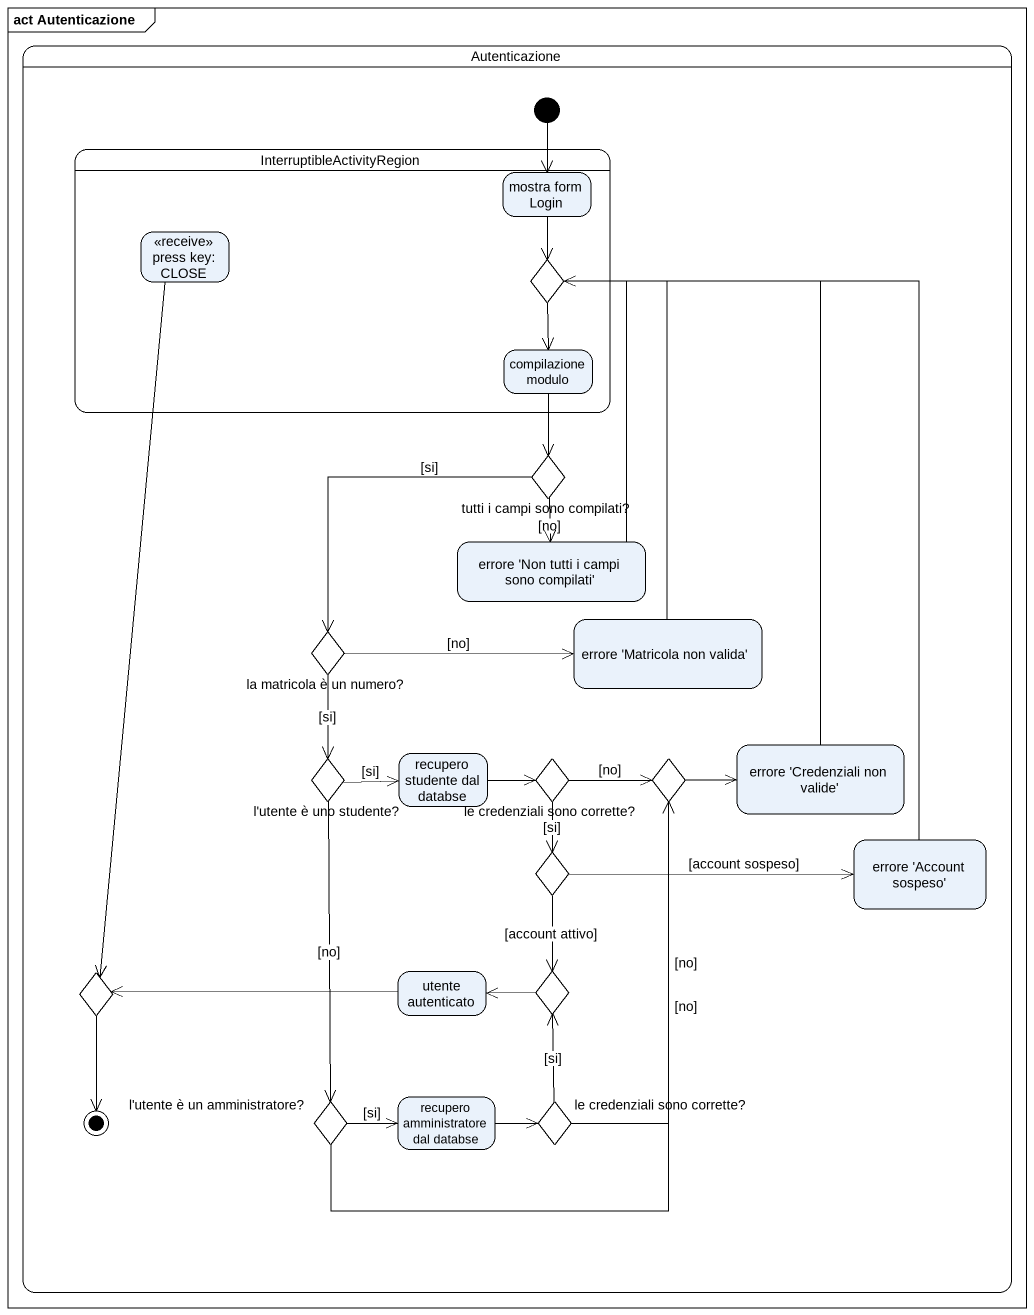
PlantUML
@startuml
mainframe act Autenticazione
hide empty description
state Autenticazione {
  state initial1 <<start>>
  state InterruptibleActivityRegion {
    state "mostra form Login" as mostra_form_Login
    state "press key: CLOSE" as press_key_CLOSE <<receive>>
    state choice1 <<choice>>
    state "compilazione modulo" as compilazione_modulo
  }
  state "tutti i campi sono compilati?" as tutti_i_campi_sono_compilati <<choice>>
  state "errore 'Non tutti i campi sono compilati'" as errore_Non_tutti_i_campi
  state "la matricola è un numero?" as la_matricola_è_un_numero <<choice>>
  state "errore 'Matricola non valida'" as errore_Matricola_non_valida
  state "l'utente è uno studente?" as l_utente_è_uno_studente <<choice>>
  state "recupero studente dal databse" as recupero_studente_dal
  state "le credenziali sono corrette?" as le_credenziali_sono_corrette <<choice>>
  state choice2 <<choice>>
  state "errore 'Credenziali non valide'" as errore_Credenziali_non
  state choice3 <<choice>>
  state "errore 'Account sospeso'" as errore_Account_sospeso
  state choice4 <<choice>>
  state "utente autenticato" as utente_autenticato
  state choice5 <<choice>>
  state "l'utente è un amministratore?" as l_utente_è_un_amministratore <<choice>>
  state "recupero amministratore dal databse" as recupero_amministratore_dal
  state "le credenziali sono corrette?" as le_credenziali_sono_corrette_2 <<choice>>
  choice4 --> [*]
}
initial1 --> mostra_form_Login
mostra_form_Login --> choice1
press_key_CLOSE --> choice4
choice1 --> compilazione_modulo
compilazione_modulo --> tutti_i_campi_sono_compilati
tutti_i_campi_sono_compilati --> errore_Non_tutti_i_campi : [no]
tutti_i_campi_sono_compilati --> la_matricola_è_un_numero : [si]
errore_Non_tutti_i_campi -up-> choice1
la_matricola_è_un_numero -right-> errore_Matricola_non_valida : [no]
la_matricola_è_un_numero --> l_utente_è_uno_studente : [si]
errore_Matricola_non_valida -up-> choice1
l_utente_è_uno_studente -right-> recupero_studente_dal : [si]
l_utente_è_uno_studente --> l_utente_è_un_amministratore : [no]
recupero_studente_dal -right-> le_credenziali_sono_corrette
le_credenziali_sono_corrette -right-> choice2 : [no]
le_credenziali_sono_corrette --> choice3 : [si]
choice2 -right-> errore_Credenziali_non
errore_Credenziali_non -up-> choice1
choice3 -right-> errore_Account_sospeso : [account sospeso]
choice3 --> choice5 : [account attivo]
errore_Account_sospeso -up-> choice1
utente_autenticato -left-> choice4
choice5 -left-> utente_autenticato
l_utente_è_un_amministratore -up-> choice2 : [no]
l_utente_è_un_amministratore -right-> recupero_amministratore_dal : [si]
recupero_amministratore_dal -right-> le_credenziali_sono_corrette_2
le_credenziali_sono_corrette_2 -up-> choice2 : [no]
le_credenziali_sono_corrette_2 -up-> choice5 : [si]
@enduml
